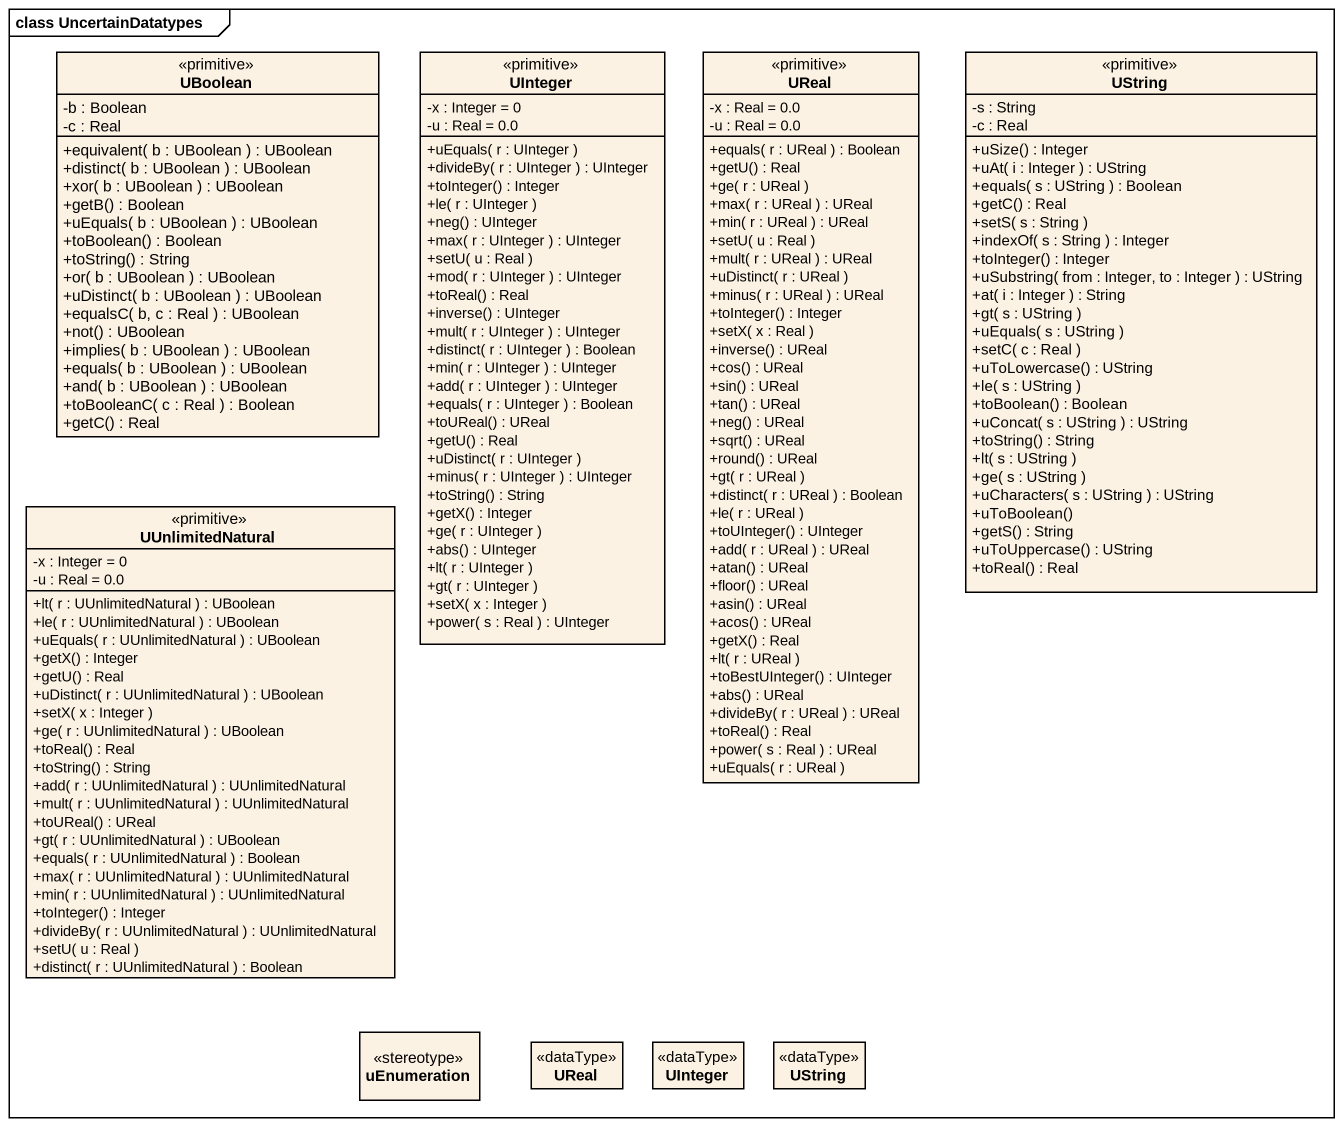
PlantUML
@startuml
mainframe class UncertainDatatypes
hide circle
hide empty members
skinparam classAttributeIconSize 0
class UBoolean <<primitive>> {
  -b : Boolean
  -c : Real
  +equivalent( b : UBoolean ) : UBoolean
  +distinct( b : UBoolean ) : UBoolean
  +xor( b : UBoolean ) : UBoolean
  +getB() : Boolean
  +uEquals( b : UBoolean ) : UBoolean
  +toBoolean() : Boolean
  +toString() : String
  +or( b : UBoolean ) : UBoolean
  +uDistinct( b : UBoolean ) : UBoolean
  +equalsC( b, c : Real ) : UBoolean
  +not() : UBoolean
  +implies( b : UBoolean ) : UBoolean
  +equals( b : UBoolean ) : UBoolean
  +and( b : UBoolean ) : UBoolean
  +toBooleanC( c : Real ) : Boolean
  +getC() : Real
}
class UInteger <<primitive>> {
  -x : Integer = 0
  -u : Real = 0.0
  +uEquals( r : UInteger )
  +divideBy( r : UInteger ) : UInteger
  +toInteger() : Integer
  +le( r : UInteger )
  +neg() : UInteger
  +max( r : UInteger ) : UInteger
  +setU( u : Real )
  +mod( r : UInteger ) : UInteger
  +toReal() : Real
  +inverse() : UInteger
  +mult( r : UInteger ) : UInteger
  +distinct( r : UInteger ) : Boolean
  +min( r : UInteger ) : UInteger
  +add( r : UInteger ) : UInteger
  +equals( r : UInteger ) : Boolean
  +toUReal() : UReal
  +getU() : Real
  +uDistinct( r : UInteger )
  +minus( r : UInteger ) : UInteger
  +toString() : String
  +getX() : Integer
  +ge( r : UInteger )
  +abs() : UInteger
  +lt( r : UInteger )
  +gt( r : UInteger )
  +setX( x : Integer )
  +power( s : Real ) : UInteger
}
class UReal <<primitive>> {
  -x : Real = 0.0
  -u : Real = 0.0
  +equals( r : UReal ) : Boolean
  +getU() : Real
  +ge( r : UReal )
  +max( r : UReal ) : UReal
  +min( r : UReal ) : UReal
  +setU( u : Real )
  +mult( r : UReal ) : UReal
  +uDistinct( r : UReal )
  +minus( r : UReal ) : UReal
  +toInteger() : Integer
  +setX( x : Real )
  +inverse() : UReal
  +cos() : UReal
  +sin() : UReal
  +tan() : UReal
  +neg() : UReal
  +sqrt() : UReal
  +round() : UReal
  +gt( r : UReal )
  +distinct( r : UReal ) : Boolean
  +le( r : UReal )
  +toUInteger() : UInteger
  +add( r : UReal ) : UReal
  +atan() : UReal
  +floor() : UReal
  +asin() : UReal
  +acos() : UReal
  +getX() : Real
  +lt( r : UReal )
  +toBestUInteger() : UInteger
  +abs() : UReal
  +divideBy( r : UReal ) : UReal
  +toReal() : Real
  +power( s : Real ) : UReal
  +uEquals( r : UReal )
}
class UString <<primitive>> {
  -s : String
  -c : Real
  +uSize() : Integer
  +uAt( i : Integer ) : UString
  +equals( s : UString ) : Boolean
  +getC() : Real
  +setS( s : String )
  +indexOf( s : String ) : Integer
  +toInteger() : Integer
  +uSubstring( from : Integer, to : Integer ) : UString
  +at( i : Integer ) : String
  +gt( s : UString )
  +uEquals( s : UString )
  +setC( c : Real )
  +uToLowercase() : UString
  +le( s : UString )
  +toBoolean() : Boolean
  +uConcat( s : UString ) : UString
  +toString() : String
  +lt( s : UString )
  +ge( s : UString )
  +uCharacters( s : UString ) : UString
  +uToBoolean()
  +getS() : String
  +uToUppercase() : UString
  +toReal() : Real
}
class UUnlimitedNatural <<primitive>> {
  -x : Integer = 0
  -u : Real = 0.0
  +lt( r : UUnlimitedNatural ) : UBoolean
  +le( r : UUnlimitedNatural ) : UBoolean
  +uEquals( r : UUnlimitedNatural ) : UBoolean
  +getX() : Integer
  +getU() : Real
  +uDistinct( r : UUnlimitedNatural ) : UBoolean
  +setX( x : Integer )
  +ge( r : UUnlimitedNatural ) : UBoolean
  +toReal() : Real
  +toString() : String
  +add( r : UUnlimitedNatural ) : UUnlimitedNatural
  +mult( r : UUnlimitedNatural ) : UUnlimitedNatural
  +toUReal() : UReal
  +gt( r : UUnlimitedNatural ) : UBoolean
  +equals( r : UUnlimitedNatural ) : Boolean
  +max( r : UUnlimitedNatural ) : UUnlimitedNatural
  +min( r : UUnlimitedNatural ) : UUnlimitedNatural
  +toInteger() : Integer
  +divideBy( r : UUnlimitedNatural ) : UUnlimitedNatural
  +setU( u : Real )
  +distinct( r : UUnlimitedNatural ) : Boolean
}
class uEnumeration <<stereotype>>
class "UReal" as UReal_2 <<dataType>>
class "UInteger" as UInteger_2 <<dataType>>
class "UString" as UString_2 <<dataType>>
@enduml
